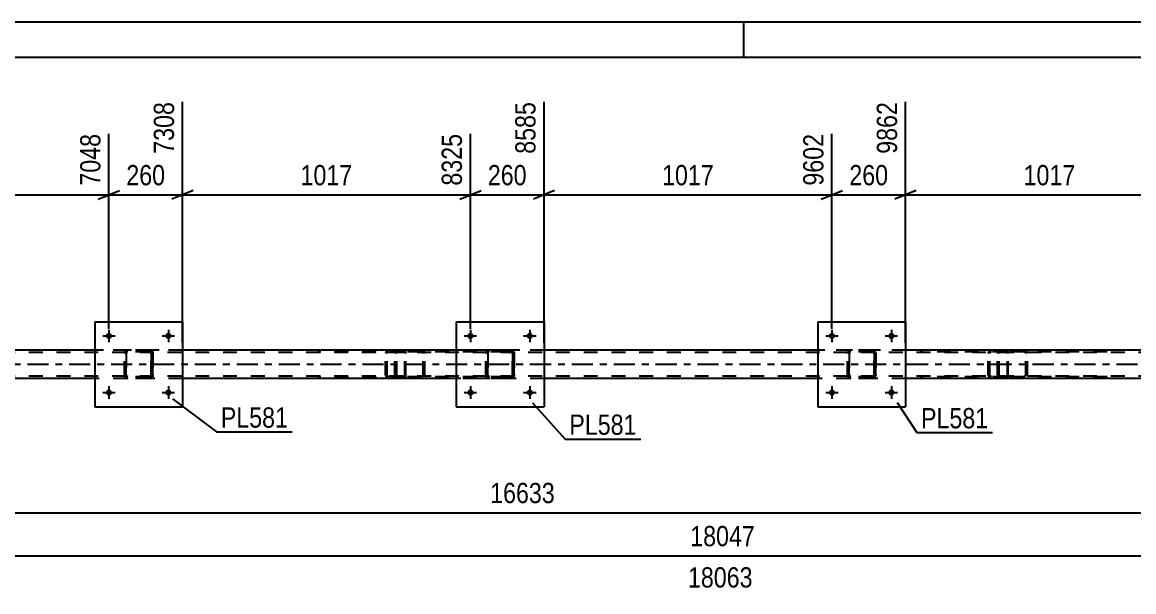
# Model space of a CAD drawing. Header units: millimetres. Extents: x 0 to 841, y 0 to 594.
# Drawn here: x 319.1 to 476.1, y 513.5 to 594 of the extents above; entities that cross this region are included whole.
import ezdxf

# ---------------------------------------------------------------- set-up
doc = ezdxf.new("R2010")
doc.units = ezdxf.units.MM
doc.linetypes.add('DXK_LINE_DOT2', pattern=[3.9198, 1.9599, -1.9599])
doc.linetypes.add('DXK_LINE_DOT3', pattern=[5.9187, 2.979, -0.9799, 0.9799, -0.9799])
doc.styles.add('Arial Narrow', font='ARIALN.TTF', dxfattribs={"height": 0.2})

# ---------------------------------------------------------------- blocks, each defined once
blk = doc.blocks.new('Unknown-103609051-1133')
at = {"color": 5, "linetype": 'Continuous'}
for p, q in [((841, 594), (0, 594)), ((421, 589), (421, 594)), ((836, 589), (5, 589))]:
    blk.add_line(p, q, dxfattribs=at)
blk = doc.blocks.new('Part-103609051-5567 - 5463')
at = {"color": 7, "linetype": 'DXK_LINE_DOT2'}
for p, q in [((333.5, 547.21), (333.54, 547.4)), ((333.54, 547.4), (333.5, 547.21)), ((333.5, 544.17), (333.5, 547.21)), ((333.5, 547.21), (333.5, 547.21)), ((333.5, 544.17), (333.5, 547.21)), ((333.74, 547.21), (333.76, 547.3)), ((333.76, 547.3), (333.74, 547.21)), ((333.74, 544.17), (333.74, 547.21)), ((333.74, 547.21), (333.74, 547.21)), ((333.74, 547.21), (333.74, 544.17)), ((333.76, 547.3), (333.81, 547.38)), ((333.81, 547.38), (333.76, 547.3)), ((333.8, 547.66), (333.98, 547.69)), ((333.98, 547.69), (333.8, 547.66)), ((333.81, 547.38), (333.89, 547.43)), ((333.89, 547.43), (333.81, 547.38)), ((333.98, 547.45), (333.89, 547.43)), ((337.02, 547.69), (333.98, 547.69)), ((337.02, 547.45), (333.98, 547.45)), ((337.02, 547.69), (337.2, 547.66)), ((337.2, 547.66), (337.02, 547.69)), ((337.02, 547.45), (337.11, 547.43)), ((337.11, 547.43), (337.19, 547.38)), ((337.19, 547.38), (337.11, 547.43)), ((337.19, 547.38), (337.24, 547.3)), ((337.24, 547.3), (337.19, 547.38)), ((337.24, 547.3), (337.26, 547.21)), ((337.26, 547.21), (337.24, 547.3)), ((337.26, 544.17), (337.26, 547.21)), ((337.26, 547.21), (337.26, 547.21)), ((337.26, 547.21), (337.26, 544.17)), ((337.46, 547.4), (337.5, 547.21)), ((337.5, 547.21), (337.46, 547.4)), ((337.5, 544.17), (337.5, 547.21)), ((337.5, 547.21), (337.5, 547.21)), ((337.5, 547.21), (337.5, 544.17)), ((333.5, 544.17), (333.5, 544.17)), ((333.54, 543.99), (333.5, 544.17)), ((333.5, 544.17), (333.54, 543.99)), ((333.74, 544.17), (333.74, 544.17)), ((333.76, 544.08), (333.74, 544.17)), ((333.74, 544.17), (333.76, 544.08)), ((333.81, 544), (333.76, 544.08)), ((333.76, 544.08), (333.81, 544)), ((333.98, 543.69), (333.8, 543.73)), ((333.8, 543.73), (333.98, 543.69)), ((333.89, 543.95), (333.81, 544)), ((333.81, 544), (333.89, 543.95)), ((333.98, 543.93), (333.89, 543.95)), ((337.02, 543.93), (333.98, 543.93)), ((337.02, 543.69), (333.98, 543.69)), ((337.11, 543.95), (337.02, 543.93)), ((337.2, 543.73), (337.02, 543.69)), ((337.02, 543.69), (337.2, 543.73)), ((337.19, 544), (337.11, 543.95)), ((337.11, 543.95), (337.19, 544)), ((337.24, 544.08), (337.19, 544)), ((337.19, 544), (337.24, 544.08)), ((337.26, 544.17), (337.24, 544.08)), ((337.24, 544.08), (337.26, 544.17)), ((337.26, 544.17), (337.26, 544.17)), ((337.5, 544.17), (337.46, 543.99)), ((337.46, 543.99), (337.5, 544.17)), ((337.5, 544.17), (337.5, 544.17))]:
    blk.add_line(p, q, dxfattribs=at)
at = {"color": 7, "linetype": 'DXK_LINE_DOT3'}
blk.add_line((335.5, 545.69), (335.5, 545.69), dxfattribs=at)
at = {"color": 7, "linetype": 'DXK_LINE_DOT2'}
for centre, start, end in [((333.98, 547.21), 112.5, 157.5), ((333.98, 547.21), 112.5, 157.5), ((337.02, 547.21), 22.5, 67.5), ((337.02, 547.21), 22.5, 67.5), ((333.98, 544.17), 202.5, 247.5), ((333.98, 544.17), 202.5, 247.5), ((337.02, 544.17), 292.5, 337.5), ((337.02, 544.17), 292.5, 337.5)]:
    blk.add_arc(centre, 0.48, start, end, dxfattribs=at)
blk = doc.blocks.new('Part-103609051-5572 - 5463')
at = {"color": 2, "linetype": 'Continuous'}
for p, q in [((380.38, 551.69), (380.38, 539.69)), ((380.38, 551.69), (392.78, 551.69)), ((392.78, 551.69), (392.78, 539.69)), ((380.38, 539.69), (392.78, 539.69))]:
    blk.add_line(p, q, dxfattribs=at)
blk = doc.blocks.new('Part-103609051-5573 - 5463')
at = {"color": 7, "linetype": 'DXK_LINE_DOT2'}
for p, q in [((384.58, 547.21), (384.62, 547.4)), ((384.62, 547.4), (384.58, 547.21)), ((384.58, 544.17), (384.58, 547.21)), ((384.58, 547.21), (384.58, 547.21)), ((384.58, 544.17), (384.58, 547.21)), ((384.82, 547.21), (384.84, 547.3)), ((384.84, 547.3), (384.82, 547.21)), ((384.82, 544.17), (384.82, 547.21)), ((384.82, 547.21), (384.82, 547.21)), ((384.82, 547.21), (384.82, 544.17)), ((384.84, 547.3), (384.89, 547.38)), ((384.89, 547.38), (384.84, 547.3)), ((384.88, 547.66), (385.06, 547.69)), ((385.06, 547.69), (384.88, 547.66)), ((384.89, 547.38), (384.97, 547.43)), ((384.97, 547.43), (384.89, 547.38)), ((385.06, 547.45), (384.97, 547.43)), ((388.1, 547.69), (385.06, 547.69)), ((388.1, 547.45), (385.06, 547.45)), ((388.1, 547.69), (388.28, 547.66)), ((388.28, 547.66), (388.1, 547.69)), ((388.1, 547.45), (388.19, 547.43)), ((388.19, 547.43), (388.27, 547.38)), ((388.27, 547.38), (388.19, 547.43)), ((388.27, 547.38), (388.32, 547.3)), ((388.32, 547.3), (388.27, 547.38)), ((388.32, 547.3), (388.34, 547.21)), ((388.34, 547.21), (388.32, 547.3)), ((388.34, 544.17), (388.34, 547.21)), ((388.34, 547.21), (388.34, 547.21)), ((388.34, 547.21), (388.34, 544.17)), ((388.54, 547.4), (388.58, 547.21)), ((388.58, 547.21), (388.54, 547.4)), ((388.58, 544.17), (388.58, 547.21)), ((388.58, 547.21), (388.58, 547.21)), ((388.58, 547.21), (388.58, 544.17)), ((384.58, 544.17), (384.58, 544.17)), ((384.62, 543.99), (384.58, 544.17)), ((384.58, 544.17), (384.62, 543.99)), ((384.82, 544.17), (384.82, 544.17)), ((384.84, 544.08), (384.82, 544.17)), ((384.82, 544.17), (384.84, 544.08)), ((384.89, 544), (384.84, 544.08)), ((384.84, 544.08), (384.89, 544)), ((385.06, 543.69), (384.88, 543.73)), ((384.88, 543.73), (385.06, 543.69)), ((384.97, 543.95), (384.89, 544)), ((384.89, 544), (384.97, 543.95)), ((385.06, 543.93), (384.97, 543.95)), ((388.1, 543.93), (385.06, 543.93)), ((388.1, 543.69), (385.06, 543.69)), ((388.19, 543.95), (388.1, 543.93)), ((388.28, 543.73), (388.1, 543.69)), ((388.1, 543.69), (388.28, 543.73)), ((388.27, 544), (388.19, 543.95)), ((388.19, 543.95), (388.27, 544)), ((388.32, 544.08), (388.27, 544)), ((388.27, 544), (388.32, 544.08)), ((388.34, 544.17), (388.32, 544.08)), ((388.32, 544.08), (388.34, 544.17)), ((388.34, 544.17), (388.34, 544.17)), ((388.58, 544.17), (388.54, 543.99)), ((388.54, 543.99), (388.58, 544.17)), ((388.58, 544.17), (388.58, 544.17))]:
    blk.add_line(p, q, dxfattribs=at)
at = {"color": 7, "linetype": 'DXK_LINE_DOT3'}
blk.add_line((386.58, 545.69), (386.58, 545.69), dxfattribs=at)
at = {"color": 7, "linetype": 'DXK_LINE_DOT2'}
for centre, start, end in [((385.06, 547.21), 112.5, 157.5), ((385.06, 547.21), 112.5, 157.5), ((388.1, 547.21), 22.5, 67.5), ((388.1, 547.21), 22.5, 67.5), ((385.06, 544.17), 202.5, 247.5), ((385.06, 544.17), 202.5, 247.5), ((388.1, 544.17), 292.5, 337.5), ((388.1, 544.17), 292.5, 337.5)]:
    blk.add_arc(centre, 0.48, start, end, dxfattribs=at)
blk = doc.blocks.new('Part-103609051-5578 - 5463')
at = {"color": 2, "linetype": 'Continuous'}
for p, q in [((431.46, 551.69), (431.46, 539.69)), ((431.46, 551.69), (443.86, 551.69)), ((443.86, 551.69), (443.86, 539.69)), ((431.46, 539.69), (443.86, 539.69))]:
    blk.add_line(p, q, dxfattribs=at)
blk = doc.blocks.new('Bolt-103609051-5514 - 5463')
at = {"linetype": 'Continuous'}
for points in [[(331.74, 549.69, -1), (330.86, 549.69, -1)], [(340.14, 549.69, -1), (339.26, 549.69, -1)]]:
    blk.add_hatch(color=1, dxfattribs=at).paths.add_polyline_path(points)
at = {"color": 1, "linetype": 'Continuous'}
for p, q in [((331.3, 550.57), (331.3, 548.81)), ((339.7, 550.57), (339.7, 548.81)), ((330.42, 549.69), (332.18, 549.69)), ((338.82, 549.69), (340.58, 549.69))]:
    blk.add_line(p, q, dxfattribs=at)
blk = doc.blocks.new('Part-103609051-5579 - 5463')
at = {"color": 7, "linetype": 'DXK_LINE_DOT2'}
for p, q in [((435.66, 547.21), (435.7, 547.4)), ((435.7, 547.4), (435.66, 547.21)), ((435.66, 544.17), (435.66, 547.21)), ((435.66, 547.21), (435.66, 547.21)), ((435.66, 544.17), (435.66, 547.21)), ((435.9, 547.21), (435.92, 547.3)), ((435.92, 547.3), (435.9, 547.21)), ((435.9, 544.17), (435.9, 547.21)), ((435.9, 547.21), (435.9, 547.21)), ((435.9, 547.21), (435.9, 544.17)), ((435.92, 547.3), (435.97, 547.38)), ((435.97, 547.38), (435.92, 547.3)), ((435.96, 547.66), (436.14, 547.69)), ((436.14, 547.69), (435.96, 547.66)), ((435.97, 547.38), (436.05, 547.43)), ((436.05, 547.43), (435.97, 547.38)), ((436.14, 547.45), (436.05, 547.43)), ((439.18, 547.69), (436.14, 547.69)), ((439.18, 547.45), (436.14, 547.45)), ((439.18, 547.69), (439.36, 547.66)), ((439.36, 547.66), (439.18, 547.69)), ((439.18, 547.45), (439.27, 547.43)), ((439.27, 547.43), (439.35, 547.38)), ((439.35, 547.38), (439.27, 547.43)), ((439.35, 547.38), (439.4, 547.3)), ((439.4, 547.3), (439.35, 547.38)), ((439.4, 547.3), (439.42, 547.21)), ((439.42, 547.21), (439.4, 547.3)), ((439.42, 544.17), (439.42, 547.21)), ((439.42, 547.21), (439.42, 547.21)), ((439.42, 547.21), (439.42, 544.17)), ((439.62, 547.4), (439.66, 547.21)), ((439.66, 547.21), (439.62, 547.4)), ((439.66, 544.17), (439.66, 547.21)), ((439.66, 547.21), (439.66, 547.21)), ((439.66, 547.21), (439.66, 544.17)), ((435.66, 544.17), (435.66, 544.17)), ((435.7, 543.99), (435.66, 544.17)), ((435.66, 544.17), (435.7, 543.99)), ((435.9, 544.17), (435.9, 544.17)), ((435.92, 544.08), (435.9, 544.17)), ((435.9, 544.17), (435.92, 544.08)), ((435.97, 544), (435.92, 544.08)), ((435.92, 544.08), (435.97, 544)), ((436.14, 543.69), (435.96, 543.73)), ((435.96, 543.73), (436.14, 543.69)), ((436.05, 543.95), (435.97, 544)), ((435.97, 544), (436.05, 543.95)), ((436.14, 543.93), (436.05, 543.95)), ((439.18, 543.93), (436.14, 543.93)), ((439.18, 543.69), (436.14, 543.69)), ((439.27, 543.95), (439.18, 543.93)), ((439.36, 543.73), (439.18, 543.69)), ((439.18, 543.69), (439.36, 543.73)), ((439.35, 544), (439.27, 543.95)), ((439.27, 543.95), (439.35, 544)), ((439.4, 544.08), (439.35, 544)), ((439.35, 544), (439.4, 544.08)), ((439.42, 544.17), (439.4, 544.08)), ((439.4, 544.08), (439.42, 544.17)), ((439.42, 544.17), (439.42, 544.17)), ((439.66, 544.17), (439.62, 543.99)), ((439.62, 543.99), (439.66, 544.17)), ((439.66, 544.17), (439.66, 544.17))]:
    blk.add_line(p, q, dxfattribs=at)
at = {"color": 7, "linetype": 'DXK_LINE_DOT3'}
blk.add_line((437.66, 545.69), (437.66, 545.69), dxfattribs=at)
at = {"color": 7, "linetype": 'DXK_LINE_DOT2'}
for centre, start, end in [((436.14, 547.21), 112.5, 157.5), ((436.14, 547.21), 112.5, 157.5), ((439.18, 547.21), 22.5, 67.5), ((439.18, 547.21), 22.5, 67.5), ((436.14, 544.17), 202.5, 247.5), ((436.14, 544.17), 202.5, 247.5), ((439.18, 544.17), 292.5, 337.5), ((439.18, 544.17), 292.5, 337.5)]:
    blk.add_arc(centre, 0.48, start, end, dxfattribs=at)
blk = doc.blocks.new('Bolt-103609051-5515 - 5463')
at = {"linetype": 'Continuous'}
for points in [[(331.74, 541.69, -1), (330.86, 541.69, -1)], [(340.14, 541.69, -1), (339.26, 541.69, -1)]]:
    blk.add_hatch(color=1, dxfattribs=at).paths.add_polyline_path(points)
at = {"color": 1, "linetype": 'Continuous'}
for p, q in [((331.3, 542.57), (331.3, 540.81)), ((339.7, 542.57), (339.7, 540.81)), ((330.42, 541.69), (332.18, 541.69)), ((338.82, 541.69), (340.58, 541.69))]:
    blk.add_line(p, q, dxfattribs=at)
blk = doc.blocks.new('Bolt-103609051-5516 - 5463')
at = {"linetype": 'Continuous'}
for points in [[(382.82, 549.69, -1), (381.94, 549.69, -1)], [(391.22, 549.69, -1), (390.34, 549.69, -1)]]:
    blk.add_hatch(color=1, dxfattribs=at).paths.add_polyline_path(points)
at = {"color": 1, "linetype": 'Continuous'}
for p, q in [((382.38, 550.57), (382.38, 548.81)), ((390.78, 550.57), (390.78, 548.81)), ((381.5, 549.69), (383.26, 549.69)), ((389.9, 549.69), (391.66, 549.69))]:
    blk.add_line(p, q, dxfattribs=at)
blk = doc.blocks.new('Bolt-103609051-5517 - 5463')
at = {"linetype": 'Continuous'}
for points in [[(382.82, 541.69, -1), (381.94, 541.69, -1)], [(391.22, 541.69, -1), (390.34, 541.69, -1)]]:
    blk.add_hatch(color=1, dxfattribs=at).paths.add_polyline_path(points)
at = {"color": 1, "linetype": 'Continuous'}
for p, q in [((382.38, 542.57), (382.38, 540.81)), ((390.78, 542.57), (390.78, 540.81)), ((381.5, 541.69), (383.26, 541.69)), ((389.9, 541.69), (391.66, 541.69))]:
    blk.add_line(p, q, dxfattribs=at)
blk = doc.blocks.new('Bolt-103609051-5518 - 5463')
at = {"linetype": 'Continuous'}
for points in [[(433.9, 549.69, -1), (433.02, 549.69, -1)], [(442.3, 549.69, -1), (441.42, 549.69, -1)]]:
    blk.add_hatch(color=1, dxfattribs=at).paths.add_polyline_path(points)
at = {"color": 1, "linetype": 'Continuous'}
for p, q in [((433.46, 550.57), (433.46, 548.81)), ((441.86, 550.57), (441.86, 548.81)), ((432.58, 549.69), (434.34, 549.69)), ((440.98, 549.69), (442.74, 549.69))]:
    blk.add_line(p, q, dxfattribs=at)
blk = doc.blocks.new('Bolt-103609051-5519 - 5463')
at = {"linetype": 'Continuous'}
for points in [[(433.9, 541.69, -1), (433.02, 541.69, -1)], [(442.3, 541.69, -1), (441.42, 541.69, -1)]]:
    blk.add_hatch(color=1, dxfattribs=at).paths.add_polyline_path(points)
at = {"color": 1, "linetype": 'Continuous'}
for p, q in [((433.46, 542.57), (433.46, 540.81)), ((441.86, 542.57), (441.86, 540.81)), ((432.58, 541.69), (434.34, 541.69)), ((440.98, 541.69), (442.74, 541.69))]:
    blk.add_line(p, q, dxfattribs=at)
blk = doc.blocks.new('Part-103609051-5566 - 5463')
at = {"color": 2, "linetype": 'Continuous'}
for p, q in [((329.3, 551.69), (329.3, 539.69)), ((329.3, 551.69), (341.7, 551.69)), ((341.7, 551.69), (341.7, 539.69)), ((329.3, 539.69), (341.7, 539.69))]:
    blk.add_line(p, q, dxfattribs=at)
blk = doc.blocks.new('Part-103609051-5617 - 5463')
at = {"color": 7, "linetype": 'DXK_LINE_DOT2'}
for p, q in [((371.73, 547.35), (371.7, 547.21)), ((371.7, 544.17), (371.7, 547.21)), ((371.74, 547.4), (371.73, 547.35)), ((371.96, 547.21), (371.98, 547.3)), ((371.96, 544.17), (371.96, 547.21)), ((371.98, 547.3), (372.03, 547.38)), ((372.21, 547.69), (372.02, 547.66)), ((372.03, 547.38), (372.11, 547.43)), ((372.11, 547.43), (372.21, 547.45)), ((387.2, 547.69), (372.21, 547.69)), ((387.2, 547.45), (372.21, 547.45)), ((375.64, 547.66), (375.45, 547.69)), ((375.45, 547.45), (375.54, 547.43)), ((375.54, 547.43), (375.63, 547.38)), ((375.63, 547.38), (375.68, 547.3)), ((375.68, 547.3), (375.7, 547.21)), ((375.7, 544.17), (375.7, 547.21)), ((375.93, 547.35), (375.92, 547.4)), ((375.96, 547.21), (375.93, 547.35)), ((375.96, 544.17), (375.96, 547.21)), ((371.7, 544.17), (371.72, 544.09)), ((371.72, 544.09), (371.74, 543.99)), ((371.97, 544.11), (371.96, 544.17)), ((371.98, 544.08), (371.97, 544.11)), ((372.03, 544), (371.98, 544.08)), ((372.02, 543.73), (372.21, 543.69)), ((372.11, 543.95), (372.03, 544)), ((372.21, 543.93), (372.11, 543.95)), ((387.2, 543.93), (372.21, 543.93)), ((387.2, 543.69), (372.21, 543.69)), ((375.54, 543.95), (375.45, 543.93)), ((375.45, 543.69), (375.64, 543.73)), ((375.63, 544), (375.54, 543.95)), ((375.68, 544.08), (375.63, 544)), ((375.68, 544.08), (375.69, 544.11)), ((375.69, 544.11), (375.7, 544.17)), ((375.92, 543.99), (375.94, 544.09)), ((375.94, 544.09), (375.96, 544.17))]:
    blk.add_line(p, q, dxfattribs=at)
for centre, start, end in [((372.19, 547.19), 110.7583, 155.6801), ((375.47, 547.19), 24.3199, 69.2417), ((372.19, 544.19), 204.3199, 249.2417)]:
    blk.add_arc(centre, 0.496, start, end, dxfattribs=at)
blk = doc.blocks.new('Part-103609051-5618 - 5463')
at = {"color": 7, "linetype": 'DXK_LINE_DOT2'}
for p, q in [((372.98, 547.69), (360.82, 547.69)), ((372.98, 547.45), (360.82, 547.45)), ((370.41, 547.35), (370.38, 547.21)), ((370.38, 544.17), (370.38, 547.21)), ((370.42, 547.4), (370.41, 547.35)), ((370.63, 547.21), (370.65, 547.3)), ((370.63, 544.17), (370.63, 547.21)), ((370.65, 547.3), (370.71, 547.38)), ((370.89, 547.69), (370.69, 547.66)), ((370.71, 547.38), (370.79, 547.43)), ((370.79, 547.43), (370.89, 547.45)), ((371.7, 547.45), (371.7, 547.69)), ((373.08, 547.66), (372.98, 547.69)), ((372.98, 547.45), (373.03, 547.43)), ((373.03, 547.43), (373.07, 547.38)), ((373.07, 547.38), (373.1, 547.3)), ((373.17, 547.55), (373.08, 547.66)), ((373.1, 547.3), (373.11, 547.21)), ((373.11, 544.17), (373.11, 547.21)), ((373.23, 547.4), (373.17, 547.55)), ((373.25, 547.21), (373.23, 547.4)), ((373.25, 544.17), (373.25, 547.21)), ((372.98, 543.93), (360.82, 543.93)), ((372.98, 543.69), (360.82, 543.69)), ((370.38, 544.17), (370.4, 544.09)), ((370.4, 544.09), (370.42, 543.99)), ((370.65, 544.11), (370.63, 544.17)), ((370.65, 544.08), (370.65, 544.11)), ((370.71, 544), (370.65, 544.08)), ((370.69, 543.73), (370.89, 543.69)), ((370.79, 543.95), (370.71, 544)), ((370.89, 543.93), (370.79, 543.95)), ((371.7, 543.69), (371.7, 543.93)), ((373.03, 543.95), (372.98, 543.93)), ((372.98, 543.69), (373.08, 543.73)), ((373.07, 544), (373.03, 543.95)), ((373.1, 544.08), (373.07, 544)), ((373.08, 543.73), (373.17, 543.83)), ((373.11, 544.17), (373.1, 544.08)), ((373.17, 543.83), (373.23, 543.99)), ((373.23, 543.99), (373.25, 544.17))]:
    blk.add_line(p, q, dxfattribs=at)
for centre, start, end in [((370.87, 547.2), 111.194, 156.1505), ((370.87, 544.19), 203.8495, 248.806)]:
    blk.add_arc(centre, 0.492, start, end, dxfattribs=at)
blk = doc.blocks.new('Part-103609051-5640 - 5463')
at = {"color": 7, "linetype": 'DXK_LINE_DOT2'}
for p, q in [((458.11, 547.69), (445.95, 547.69)), ((458.11, 547.45), (445.95, 547.45)), ((455.55, 547.35), (455.52, 547.21)), ((455.52, 544.17), (455.52, 547.21)), ((455.56, 547.4), (455.55, 547.35)), ((455.77, 547.21), (455.79, 547.3)), ((455.77, 544.17), (455.77, 547.21)), ((455.79, 547.3), (455.84, 547.38)), ((456.02, 547.69), (455.83, 547.66)), ((455.84, 547.38), (455.92, 547.43)), ((455.92, 547.43), (456.02, 547.45)), ((456.84, 547.45), (456.84, 547.69)), ((458.22, 547.66), (458.11, 547.69)), ((458.11, 547.45), (458.16, 547.43)), ((458.16, 547.43), (458.21, 547.38)), ((458.21, 547.38), (458.24, 547.3)), ((458.3, 547.55), (458.22, 547.66)), ((458.24, 547.3), (458.25, 547.21)), ((458.25, 544.17), (458.25, 547.21)), ((458.36, 547.4), (458.3, 547.55)), ((458.38, 547.21), (458.36, 547.4)), ((458.38, 544.17), (458.38, 547.21)), ((458.11, 543.93), (445.95, 543.93)), ((458.11, 543.69), (445.95, 543.69)), ((455.52, 544.17), (455.54, 544.09)), ((455.54, 544.09), (455.56, 543.99)), ((455.78, 544.11), (455.77, 544.17)), ((455.79, 544.08), (455.78, 544.11)), ((455.84, 544), (455.79, 544.08)), ((455.83, 543.73), (456.02, 543.69)), ((455.92, 543.95), (455.84, 544)), ((456.02, 543.93), (455.92, 543.95)), ((456.84, 543.69), (456.84, 543.93)), ((458.16, 543.95), (458.11, 543.93)), ((458.11, 543.69), (458.22, 543.73)), ((458.21, 544), (458.16, 543.95)), ((458.24, 544.08), (458.21, 544)), ((458.22, 543.73), (458.3, 543.83)), ((458.25, 544.17), (458.24, 544.08)), ((458.3, 543.83), (458.36, 543.99)), ((458.36, 543.99), (458.38, 544.17))]:
    blk.add_line(p, q, dxfattribs=at)
for centre, start, end in [((456.01, 547.2), 111.194, 156.1505), ((456.01, 544.19), 203.8495, 248.806)]:
    blk.add_arc(centre, 0.492, start, end, dxfattribs=at)
blk = doc.blocks.new('Part-103609051-5652 - 5463')
at = {"color": 7, "linetype": 'DXK_LINE_DOT2'}
for p, q in [((456.86, 547.35), (456.84, 547.21)), ((456.84, 544.17), (456.84, 547.21)), ((456.87, 547.4), (456.86, 547.35)), ((457.09, 547.21), (457.11, 547.3)), ((457.09, 544.17), (457.09, 547.21)), ((457.11, 547.3), (457.17, 547.38)), ((457.35, 547.69), (457.15, 547.66)), ((457.17, 547.38), (457.25, 547.43)), ((457.25, 547.43), (457.35, 547.45)), ((472.33, 547.69), (457.35, 547.69)), ((472.33, 547.45), (457.35, 547.45)), ((460.78, 547.66), (460.58, 547.69)), ((460.58, 547.45), (460.68, 547.43)), ((460.68, 547.43), (460.76, 547.38)), ((460.76, 547.38), (460.82, 547.3)), ((460.82, 547.3), (460.84, 547.21)), ((460.84, 544.17), (460.84, 547.21)), ((461.06, 547.35), (461.05, 547.4)), ((461.09, 547.21), (461.06, 547.35)), ((461.09, 544.17), (461.09, 547.21)), ((456.84, 544.17), (456.85, 544.09)), ((456.85, 544.09), (456.87, 543.99)), ((457.1, 544.11), (457.09, 544.17)), ((457.11, 544.08), (457.1, 544.11)), ((457.17, 544), (457.11, 544.08)), ((457.15, 543.73), (457.35, 543.69)), ((457.25, 543.95), (457.17, 544)), ((457.35, 543.93), (457.25, 543.95)), ((472.33, 543.93), (457.35, 543.93)), ((472.33, 543.69), (457.35, 543.69)), ((460.68, 543.95), (460.58, 543.93)), ((460.58, 543.69), (460.78, 543.73)), ((460.76, 544), (460.68, 543.95)), ((460.82, 544.08), (460.76, 544)), ((460.82, 544.11), (460.84, 544.17)), ((460.82, 544.08), (460.82, 544.11)), ((461.05, 543.99), (461.07, 544.09)), ((461.07, 544.09), (461.09, 544.17))]:
    blk.add_line(p, q, dxfattribs=at)
for centre, start, end in [((457.33, 547.19), 110.7583, 155.6801), ((460.6, 547.19), 24.3199, 69.2417), ((457.33, 544.19), 204.3199, 249.2417)]:
    blk.add_arc(centre, 0.496, start, end, dxfattribs=at)
blk = doc.blocks.new('Part-103609051-5702 - 5463')
at = {"color": 7, "linetype": 'DXK_LINE_DOT2'}
for p, q in [((608.1, 547.37), (106.7, 547.37)), ((597.1, 547.69), (176.06, 547.69)), ((341.7, 547.69), (329.3, 547.69)), ((392.78, 547.69), (380.38, 547.69)), ((443.86, 547.69), (431.46, 547.69)), ((608.1, 544.01), (106.7, 544.01)), ((341.7, 543.69), (329.3, 543.69)), ((392.78, 543.69), (380.38, 543.69)), ((443.86, 543.69), (431.46, 543.69))]:
    blk.add_line(p, q, dxfattribs=at)
at = {"color": 2, "linetype": 'Continuous'}
for p, q in [((329.3, 547.69), (290.62, 547.69)), ((380.38, 547.69), (341.7, 547.69)), ((431.46, 547.69), (392.78, 547.69)), ((482.54, 547.69), (443.86, 547.69)), ((329.3, 543.69), (290.62, 543.69)), ((380.38, 543.69), (341.7, 543.69)), ((431.46, 543.69), (392.78, 543.69)), ((482.54, 543.69), (443.86, 543.69))]:
    blk.add_line(p, q, dxfattribs=at)
at = {"color": 7, "linetype": 'DXK_LINE_DOT3'}
blk.add_line((106.7, 545.69), (608.1, 545.69), dxfattribs=at)
blk = doc.blocks.new('StraightDimension-103609051-14800 - 5463')
at = {"color": 7, "linetype": 'Continuous'}
for p, q in [((443.86, 548.69), (443.86, 582.74)), ((433.46, 550.69), (433.46, 578.24)), ((431.96, 569.02), (434.96, 570.22)), ((445.36, 570.22), (442.36, 569.02)), ((433.46, 569.62), (443.86, 569.62))]:
    blk.add_line(p, q, dxfattribs=at)
at = {"color": 0}
blk.add_wipeout([(442, 570.37), (442, 574.57), (435.32, 574.57), (435.32, 570.37)], dxfattribs=at)
at = {"color": 3, "style": 'Arial Narrow'}
blk.add_text('260', height=2.863, dxfattribs=at).set_placement((435.92, 570.97))
at = {"color": 0, "linetype": 'Continuous'}
blk.add_wipeout([(443.26, 583.34), (439.06, 583.34), (439.06, 574.82), (443.26, 574.82)], dxfattribs=at)
at = {"color": 3, "linetype": 'Continuous', "style": 'Arial Narrow'}
blk.add_text('9862', height=2.863, rotation=90.0002, dxfattribs=at).set_placement((442.66, 575.42))
blk = doc.blocks.new('StraightDimension-103609051-6337 - 5463')
at = {"color": 7, "linetype": 'Continuous'}
blk.add_line((64.78, 518.63), (771.24, 518.63), dxfattribs=at)
at = {"color": 0}
blk.add_wipeout([(423.18, 519.38), (423.18, 523.58), (412.84, 523.58), (412.84, 519.38)], dxfattribs=at)
at = {"color": 3, "style": 'Arial Narrow'}
blk.add_text('18047', height=2.863, dxfattribs=at).set_placement((413.44, 519.98))
blk = doc.blocks.new('StraightDimension-103609051-6400 - 5463')
at = {"color": 7, "linetype": 'Continuous'}
blk.add_line((64.78, 524.72), (714.71, 524.72), dxfattribs=at)
at = {"color": 0}
blk.add_wipeout([(394.91, 525.47), (394.91, 529.67), (384.57, 529.67), (384.57, 525.47)], dxfattribs=at)
at = {"color": 3, "style": 'Arial Narrow'}
blk.add_text('16633', height=2.863, dxfattribs=at).set_placement((385.17, 526.07))
blk = doc.blocks.new('StraightDimension-103609051-6358 - 5463')
at = {"color": 0}
blk.add_wipeout([(422.86, 513.55), (422.86, 517.75), (412.52, 517.75), (412.52, 513.55)], dxfattribs=at)
at = {"color": 3, "style": 'Arial Narrow'}
blk.add_text('18063', height=2.863, dxfattribs=at).set_placement((413.12, 514.15))
blk = doc.blocks.new('StraightDimension-103609051-14799 - 5463')
at = {"color": 7, "linetype": 'Continuous'}
for p, q in [((443.86, 548.69), (443.86, 582.74)), ((484.54, 550.69), (484.54, 580.06)), ((445.36, 570.22), (442.36, 569.02)), ((483.04, 569.02), (486.04, 570.22)), ((443.86, 569.62), (484.54, 569.62))]:
    blk.add_line(p, q, dxfattribs=at)
at = {"color": 0, "linetype": 'Continuous'}
blk.add_wipeout([(483.94, 580.66), (479.74, 580.66), (479.74, 570.32), (483.94, 570.32)], dxfattribs=at)
at = {"color": 0}
blk.add_wipeout([(468.46, 570.37), (468.46, 574.57), (459.94, 574.57), (459.94, 570.37)], dxfattribs=at)
at = {"color": 3, "linetype": 'Continuous', "style": 'Arial Narrow'}
blk.add_text('10879', height=2.863, rotation=90.0002, dxfattribs=at).set_placement((483.34, 570.92))
at = {"color": 3, "style": 'Arial Narrow'}
blk.add_text('1017', height=2.863, dxfattribs=at).set_placement((460.54, 570.97))
blk = doc.blocks.new('StraightDimension-103609051-14801 - 5463')
at = {"color": 7, "linetype": 'Continuous'}
for p, q in [((392.78, 548.69), (392.78, 582.74)), ((433.46, 550.69), (433.46, 578.24)), ((394.28, 570.22), (391.28, 569.02)), ((431.96, 569.02), (434.96, 570.22)), ((392.78, 569.62), (433.46, 569.62))]:
    blk.add_line(p, q, dxfattribs=at)
at = {"color": 0, "linetype": 'Continuous'}
blk.add_wipeout([(432.86, 578.84), (428.66, 578.84), (428.66, 570.32), (432.86, 570.32)], dxfattribs=at)
at = {"color": 0}
blk.add_wipeout([(417.38, 570.37), (417.38, 574.57), (408.86, 574.57), (408.86, 570.37)], dxfattribs=at)
at = {"color": 3, "linetype": 'Continuous', "style": 'Arial Narrow'}
blk.add_text('9602', height=2.863, rotation=90.0002, dxfattribs=at).set_placement((432.26, 570.92))
at = {"color": 3, "style": 'Arial Narrow'}
blk.add_text('1017', height=2.863, dxfattribs=at).set_placement((409.46, 570.97))
blk = doc.blocks.new('StraightDimension-103609051-14802 - 5463')
at = {"color": 7, "linetype": 'Continuous'}
for p, q in [((392.78, 548.69), (392.78, 582.74)), ((382.38, 550.69), (382.38, 578.24)), ((380.88, 569.02), (383.88, 570.22)), ((394.28, 570.22), (391.28, 569.02)), ((382.38, 569.62), (392.78, 569.62))]:
    blk.add_line(p, q, dxfattribs=at)
at = {"color": 0}
blk.add_wipeout([(390.92, 570.37), (390.92, 574.57), (384.24, 574.57), (384.24, 570.37)], dxfattribs=at)
at = {"color": 3, "style": 'Arial Narrow'}
blk.add_text('260', height=2.863, dxfattribs=at).set_placement((384.84, 570.97))
at = {"color": 0, "linetype": 'Continuous'}
blk.add_wipeout([(392.18, 583.34), (387.98, 583.34), (387.98, 574.82), (392.18, 574.82)], dxfattribs=at)
at = {"color": 3, "linetype": 'Continuous', "style": 'Arial Narrow'}
blk.add_text('8585', height=2.863, rotation=90.0002, dxfattribs=at).set_placement((391.58, 575.42))
blk = doc.blocks.new('StraightDimension-103609051-14803 - 5463')
at = {"color": 7, "linetype": 'Continuous'}
for p, q in [((341.7, 548.69), (341.7, 582.74)), ((382.38, 550.69), (382.38, 578.24)), ((343.2, 570.22), (340.2, 569.02)), ((380.88, 569.02), (383.88, 570.22)), ((341.7, 569.62), (382.38, 569.62))]:
    blk.add_line(p, q, dxfattribs=at)
at = {"color": 0, "linetype": 'Continuous'}
blk.add_wipeout([(381.78, 578.84), (377.58, 578.84), (377.58, 570.32), (381.78, 570.32)], dxfattribs=at)
at = {"color": 0}
blk.add_wipeout([(366.3, 570.37), (366.3, 574.57), (357.78, 574.57), (357.78, 570.37)], dxfattribs=at)
at = {"color": 3, "linetype": 'Continuous', "style": 'Arial Narrow'}
blk.add_text('8325', height=2.863, rotation=90.0002, dxfattribs=at).set_placement((381.18, 570.92))
at = {"color": 3, "style": 'Arial Narrow'}
blk.add_text('1017', height=2.863, dxfattribs=at).set_placement((358.38, 570.97))
blk = doc.blocks.new('StraightDimension-103609051-14804 - 5463')
at = {"color": 7, "linetype": 'Continuous'}
for p, q in [((341.7, 548.69), (341.7, 582.74)), ((331.3, 550.69), (331.3, 578.24)), ((329.8, 569.02), (332.8, 570.22)), ((343.2, 570.22), (340.2, 569.02)), ((331.3, 569.62), (341.7, 569.62))]:
    blk.add_line(p, q, dxfattribs=at)
at = {"color": 0}
blk.add_wipeout([(339.84, 570.37), (339.84, 574.57), (333.16, 574.57), (333.16, 570.37)], dxfattribs=at)
at = {"color": 3, "style": 'Arial Narrow'}
blk.add_text('260', height=2.863, dxfattribs=at).set_placement((333.76, 570.97))
at = {"color": 0, "linetype": 'Continuous'}
blk.add_wipeout([(341.1, 583.34), (336.9, 583.34), (336.9, 574.82), (341.1, 574.82)], dxfattribs=at)
at = {"color": 3, "linetype": 'Continuous', "style": 'Arial Narrow'}
blk.add_text('7308', height=2.863, rotation=90.0002, dxfattribs=at).set_placement((340.5, 575.42))
blk = doc.blocks.new('StraightDimension-103609051-14805 - 5463')
at = {"color": 7, "linetype": 'Continuous'}
for p, q in [((290.62, 548.69), (290.62, 582.74)), ((331.3, 550.69), (331.3, 578.24)), ((292.12, 570.22), (289.12, 569.02)), ((329.8, 569.02), (332.8, 570.22)), ((290.62, 569.62), (331.3, 569.62))]:
    blk.add_line(p, q, dxfattribs=at)
at = {"color": 0, "linetype": 'Continuous'}
blk.add_wipeout([(330.7, 578.84), (326.5, 578.84), (326.5, 570.32), (330.7, 570.32)], dxfattribs=at)
at = {"color": 0}
blk.add_wipeout([(315.21, 570.37), (315.21, 574.57), (306.7, 574.57), (306.7, 570.37)], dxfattribs=at)
at = {"color": 3, "linetype": 'Continuous', "style": 'Arial Narrow'}
blk.add_text('7048', height=2.863, rotation=90.0002, dxfattribs=at).set_placement((330.1, 570.92))
at = {"color": 3, "style": 'Arial Narrow'}
blk.add_text('1017', height=2.863, dxfattribs=at).set_placement((307.3, 570.97))
blk = doc.blocks.new('Mark-103609051-5568 - 5463')
at = {"color": 0}
blk.add_wipeout([(405.87, 535.72), (405.87, 538.72), (396.36, 538.72), (396.36, 535.72)], dxfattribs=at)
blk.add_wipeout([(405.87, 535.72), (405.87, 538.72), (396.36, 538.72), (396.36, 535.72)], dxfattribs=at)
at = {"color": 30, "linetype": 'Continuous'}
for p, q in [((391.16, 540.24), (395.76, 535.12)), ((395.76, 535.12), (406.47, 535.12))]:
    blk.add_line(p, q, dxfattribs=at)
at = {"color": 3, "style": 'Arial Narrow'}
blk.add_text('PL581', height=2.863, dxfattribs=at).set_placement((396.36, 535.72))
blk = doc.blocks.new('Mark-103609051-5574 - 5463')
at = {"color": 0}
blk.add_wipeout([(455.55, 536.64), (455.55, 539.64), (446.05, 539.64), (446.05, 536.64)], dxfattribs=at)
blk.add_wipeout([(455.55, 536.64), (455.55, 539.64), (446.05, 539.64), (446.05, 536.64)], dxfattribs=at)
at = {"color": 30, "linetype": 'Continuous'}
for p, q in [((442.68, 540.28), (445.45, 536.04)), ((445.45, 536.04), (456.15, 536.04))]:
    blk.add_line(p, q, dxfattribs=at)
at = {"color": 3, "style": 'Arial Narrow'}
blk.add_text('PL581', height=2.863, dxfattribs=at).set_placement((446.05, 536.64))
blk = doc.blocks.new('Mark-103609051-5562 - 5463')
at = {"color": 0}
blk.add_wipeout([(356.61, 536.73), (356.61, 539.73), (347.11, 539.73), (347.11, 536.73)], dxfattribs=at)
blk.add_wipeout([(356.61, 536.73), (356.61, 539.73), (347.11, 539.73), (347.11, 536.73)], dxfattribs=at)
at = {"color": 30, "linetype": 'Continuous'}
for p, q in [((340.3, 540.81), (346.51, 536.13)), ((346.51, 536.13), (357.21, 536.13))]:
    blk.add_line(p, q, dxfattribs=at)
at = {"color": 3, "style": 'Arial Narrow'}
blk.add_text('PL581', height=2.863, dxfattribs=at).set_placement((347.11, 536.73))

msp = doc.modelspace()

# ---------------------------------------------------------------- block references
for name in ['Unknown-103609051-1133', 'Part-103609051-5566 - 5463', 'Part-103609051-5572 - 5463', 'Part-103609051-5578 - 5463', 'Bolt-103609051-5514 - 5463', 'Bolt-103609051-5516 - 5463', 'Bolt-103609051-5518 - 5463', 'Part-103609051-5702 - 5463', 'Part-103609051-5567 - 5463', 'Part-103609051-5618 - 5463', 'Part-103609051-5617 - 5463', 'Part-103609051-5573 - 5463', 'Part-103609051-5579 - 5463', 'Part-103609051-5640 - 5463', 'Part-103609051-5652 - 5463', 'Bolt-103609051-5515 - 5463', 'Bolt-103609051-5517 - 5463', 'Bolt-103609051-5519 - 5463']:
    msp.add_blockref(name, (0, 0))

# ---------------------------------------------------------------- next in the draw order: block references
for name in ['StraightDimension-103609051-14800 - 5463', 'StraightDimension-103609051-6337 - 5463']:
    msp.add_blockref(name, (0, 0))

# ---------------------------------------------------------------- next in the draw order: block references
for name in ['StraightDimension-103609051-14801 - 5463', 'StraightDimension-103609051-14799 - 5463', 'StraightDimension-103609051-6400 - 5463']:
    msp.add_blockref(name, (0, 0))

# ---------------------------------------------------------------- next in the draw order: block references
for name in ['StraightDimension-103609051-14802 - 5463', 'StraightDimension-103609051-6358 - 5463']:
    msp.add_blockref(name, (0, 0))

# ---------------------------------------------------------------- next in the draw order: block references
for name in ['StraightDimension-103609051-14803 - 5463', 'Mark-103609051-5562 - 5463', 'Mark-103609051-5574 - 5463', 'Mark-103609051-5568 - 5463']:
    msp.add_blockref(name, (0, 0))

# ---------------------------------------------------------------- next in the draw order: block references
msp.add_blockref('StraightDimension-103609051-14804 - 5463', (0, 0))

# ---------------------------------------------------------------- next in the draw order: block references
msp.add_blockref('StraightDimension-103609051-14805 - 5463', (0, 0))

doc.saveas('drawing.dxf')
